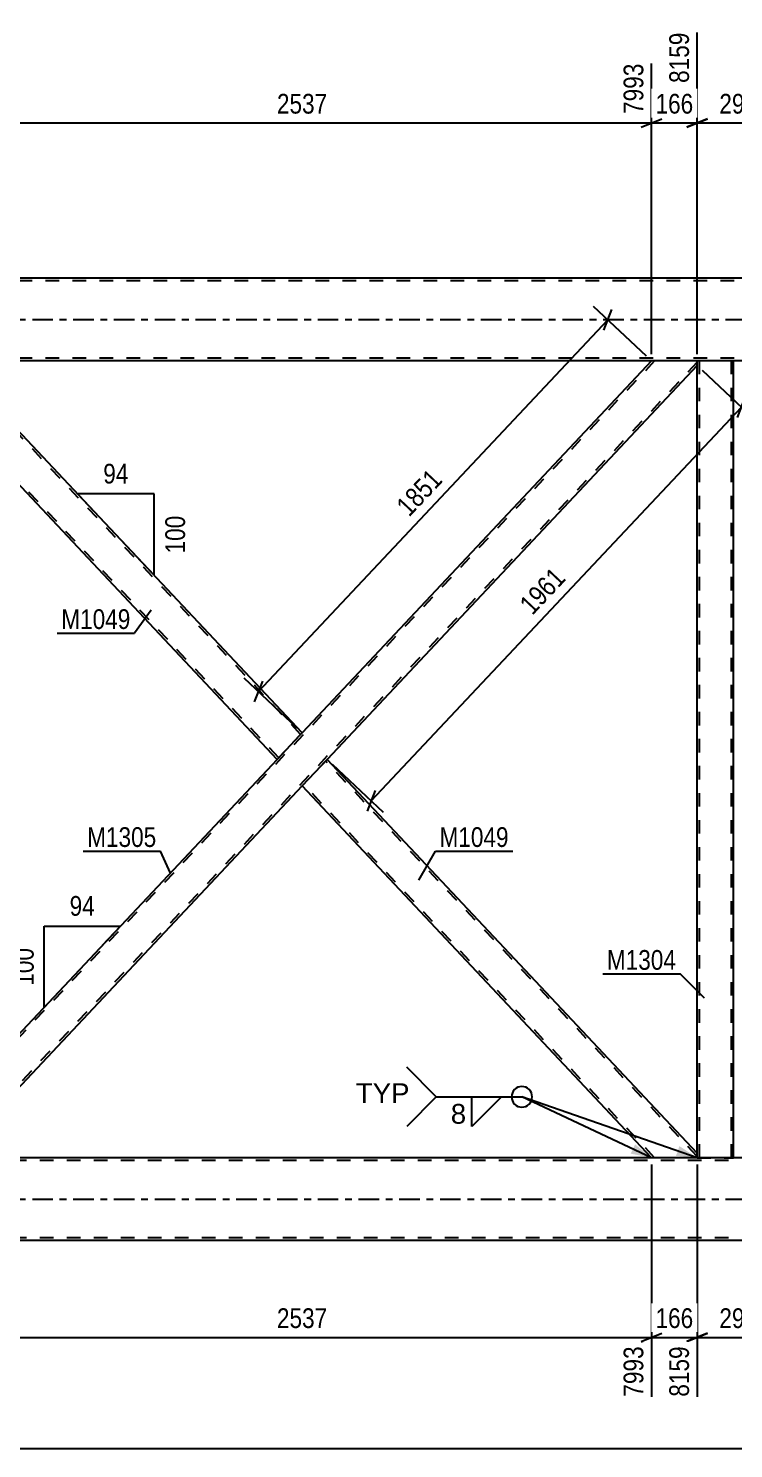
# Model space of a CAD drawing. Header units: millimetres. Extents: x -63 to 778, y -435 to 159.
# Drawn here: x 227.8 to 330.2, y -163.8 to 42.2 of the extents above; entities that cross this region are included whole.
import ezdxf

# ---------------------------------------------------------------- set-up
doc = ezdxf.new("R2010")
doc.units = ezdxf.units.MM
doc.linetypes.add('DXK_LINE_DOT2', pattern=[3.9198, 1.9599, -1.9599])
doc.linetypes.add('DXK_LINE_DOT3', pattern=[5.9187, 2.979, -0.9799, 0.9799, -0.9799])
doc.styles.add('Arial', font='ARIAL.TTF', dxfattribs={"height": 0.2})
doc.styles.add('Arial Narrow', font='ARIALN.TTF', dxfattribs={"height": 0.2})

# ---------------------------------------------------------------- blocks, each defined once
blk = doc.blocks.new('Part-570387995-1548 - 1399')
at = {"color": 7, "linetype": 'DXK_LINE_DOT2'}
for p, q in [((706.54, 5.6), (44.9, 5.6)), ((706.54, -5.6), (44.9, -5.6))]:
    blk.add_line(p, q, dxfattribs=at)
at = {"color": 2, "linetype": 'Continuous'}
for p, q in [((441.04, 6), (214.04, 6)), ((706.54, -6), (205.14, -6))]:
    blk.add_line(p, q, dxfattribs=at)
at = {"color": 7, "linetype": 'DXK_LINE_DOT3'}
blk.add_line((44.9, 0), (706.54, 0), dxfattribs=at)
blk = doc.blocks.new('Part-570387995-1533 - 1399')
at = {"color": 7, "linetype": 'DXK_LINE_DOT2'}
for p, q in [((666.54, -122), (44.9, -122)), ((666.54, -121.6), (89.94, -121.6)), ((666.54, -133.2), (44.9, -133.2))]:
    blk.add_line(p, q, dxfattribs=at)
at = {"color": 2, "linetype": 'Continuous'}
for p, q in [((441.04, -121.6), (214.04, -121.6)), ((661.74, -133.6), (44.9, -133.6))]:
    blk.add_line(p, q, dxfattribs=at)
at = {"color": 7, "linetype": 'DXK_LINE_DOT3'}
blk.add_line((44.9, -127.6), (666.54, -127.6), dxfattribs=at)
blk = doc.blocks.new('Part-570387995-1601 - 1399')
at = {"color": 2, "linetype": 'Continuous'}
for p, q in [((271.16, -63.8), (267.54, -67.65)), ((324.9, -120.94), (271.16, -63.8)), ((318.27, -121.6), (267.54, -67.65)), ((324.9, -121.6), (324.9, -120.94))]:
    blk.add_line(p, q, dxfattribs=at)
at = {"color": 7, "linetype": 'DXK_LINE_DOT2'}
for p, q in [((324.9, -121.41), (270.94, -64.03)), ((267.76, -67.42), (267.78, -67.4)), ((318.71, -121.6), (267.76, -67.42)), ((324.9, -121.6), (318.27, -121.6))]:
    blk.add_line(p, q, dxfattribs=at)
blk = doc.blocks.new('Part-570387995-1646 - 1399')
at = {"color": 7, "linetype": 'DXK_LINE_DOT2'}
for p, q in [((330.18, -6), (324.9, -6)), ((324.9, -6.66), (324.9, -6)), ((325.22, -121.6), (325.22, -6)), ((329.86, -121.6), (329.86, -6)), ((330.18, -6.66), (330.18, -6)), ((324.9, -121.6), (324.9, -120.94)), ((330.18, -121.6), (330.18, -120.94)), ((324.9, -121.6), (330.18, -121.6))]:
    blk.add_line(p, q, dxfattribs=at)
at = {"color": 2, "linetype": 'Continuous'}
for p, q in [((324.9, -120.94), (324.9, -6.66)), ((330.18, -120.94), (330.18, -6.66))]:
    blk.add_line(p, q, dxfattribs=at)
blk = doc.blocks.new('Part-570387995-1701 - 1399')
at = {"color": 2, "linetype": 'Continuous'}
for p, q in [((210.18, -6.66), (210.18, -6)), ((267.54, -59.95), (216.81, -6)), ((263.92, -63.8), (210.18, -6.66)), ((267.1, -60.41), (263.92, -63.8)), ((267.54, -59.95), (267.1, -60.41))]:
    blk.add_line(p, q, dxfattribs=at)
at = {"color": 7, "linetype": 'DXK_LINE_DOT2'}
for p, q in [((216.81, -6), (210.18, -6)), ((267.32, -60.18), (216.37, -6)), ((264.14, -63.57), (210.18, -6.19)), ((267.51, -59.98), (267.1, -60.41)), ((264.14, -63.57), (264.15, -63.55))]:
    blk.add_line(p, q, dxfattribs=at)
blk = doc.blocks.new('Part-570387995-1706 - 1399')
at = {"color": 7, "linetype": 'DXK_LINE_DOT2'}
for p, q in [((318.71, -6), (210.18, -121.41)), ((324.9, -6), (318.27, -6)), ((324.9, -6.19), (216.37, -121.6)), ((267.54, -59.95), (263.92, -63.8)), ((271.16, -63.8), (267.54, -67.65)), ((210.92, -120.15), (210.18, -120.94)), ((210.18, -121.6), (210.18, -120.94)), ((216.81, -121.6), (210.18, -121.6))]:
    blk.add_line(p, q, dxfattribs=at)
at = {"color": 2, "linetype": 'Continuous'}
for p, q in [((318.27, -6), (267.54, -59.95)), ((324.9, -6.66), (324.9, -6)), ((324.9, -6.66), (271.16, -63.8)), ((263.92, -63.8), (210.92, -120.15)), ((267.54, -67.65), (216.81, -121.6))]:
    blk.add_line(p, q, dxfattribs=at)
blk = doc.blocks.new('StraightDimension-570387995-6131 - 1399')
at = {"color": 7, "linetype": 'Continuous'}
for p, q in [((324.9, -122.6), (324.9, -156.26)), ((336.81, -122.6), (336.81, -156.26)), ((323.4, -148.25), (326.4, -147.05)), ((324.9, -147.65), (336.81, -147.65)), ((338.31, -147.05), (335.31, -148.25))]:
    blk.add_line(p, q, dxfattribs=at)
at = {"color": 0}
blk.add_wipeout([(334.2, -146.9), (334.2, -142.7), (327.51, -142.7), (327.51, -146.9)], dxfattribs=at)
at = {"color": 0, "linetype": 'Continuous'}
blk.add_wipeout([(336.21, -148.35), (332.01, -148.35), (332.01, -156.86), (336.21, -156.86)], dxfattribs=at)
at = {"color": 3, "style": 'Arial Narrow'}
blk.add_text('298', height=2.863, dxfattribs=at).set_placement((328.11, -146.3))
at = {"color": 3, "linetype": 'Continuous', "style": 'Arial Narrow'}
blk.add_text('8457', height=2.863, rotation=90.0002, dxfattribs=at).set_placement((335.61, -156.26))
blk = doc.blocks.new('StraightDimension-570387995-5708 - 1399')
at = {"color": 7, "linetype": 'Continuous'}
for p, q in [((216.81, -5), (216.81, 41.64)), ((318.27, -5), (318.27, 37.14)), ((218.31, 29.13), (215.31, 27.93)), ((316.77, 27.93), (319.77, 29.13)), ((216.81, 28.53), (318.27, 28.53))]:
    blk.add_line(p, q, dxfattribs=at)
at = {"color": 0, "linetype": 'Continuous'}
blk.add_wipeout([(317.67, 37.74), (313.47, 37.74), (313.47, 29.23), (317.67, 29.23)], dxfattribs=at)
at = {"color": 0}
blk.add_wipeout([(271.8, 29.28), (271.8, 33.48), (263.28, 33.48), (263.28, 29.28)], dxfattribs=at)
at = {"color": 3, "linetype": 'Continuous', "style": 'Arial Narrow'}
blk.add_text('7993', height=2.863, rotation=90.0002, dxfattribs=at).set_placement((317.07, 29.83))
at = {"color": 3, "style": 'Arial Narrow'}
blk.add_text('2537', height=2.863, dxfattribs=at).set_placement((263.88, 29.88))
blk = doc.blocks.new('StraightDimension-570387995-2019 - 1399')
at = {"color": 7, "linetype": 'Continuous'}
blk.add_line((-1, -163.79), (707.54, -163.79), dxfattribs=at)
blk = doc.blocks.new('StraightDimension-570387995-6133 - 1399')
at = {"color": 7, "linetype": 'Continuous'}
for p, q in [((216.81, -122.6), (216.81, -156.26)), ((318.27, -122.6), (318.27, -156.26)), ((218.31, -147.05), (215.31, -148.25)), ((216.81, -147.65), (318.27, -147.65)), ((316.77, -148.25), (319.77, -147.05))]:
    blk.add_line(p, q, dxfattribs=at)
at = {"color": 0}
blk.add_wipeout([(271.8, -146.9), (271.8, -142.7), (263.28, -142.7), (263.28, -146.9)], dxfattribs=at)
at = {"color": 0, "linetype": 'Continuous'}
blk.add_wipeout([(317.67, -148.35), (313.47, -148.35), (313.47, -156.86), (317.67, -156.86)], dxfattribs=at)
at = {"color": 3, "style": 'Arial Narrow'}
blk.add_text('2537', height=2.863, dxfattribs=at).set_placement((263.88, -146.3))
at = {"color": 3, "linetype": 'Continuous', "style": 'Arial Narrow'}
blk.add_text('7993', height=2.863, rotation=90.0002, dxfattribs=at).set_placement((317.07, -156.26))
blk = doc.blocks.new('AngleDimension-570387995-13166 - 1399')
at = {"color": 7, "linetype": 'Continuous'}
for p, q in [((230.07, -87.99), (241.16, -87.99)), ((230.07, -99.79), (241.16, -87.99)), ((230.07, -99.79), (230.07, -87.99)), ((238.58, -90.74), (241.16, -87.99))]:
    blk.add_line(p, q, dxfattribs=at)
at = {"color": 0}
for points in [[(238.04, -87.09), (238.04, -82.89), (233.19, -82.89), (233.19, -87.09)], [(229.17, -90.55), (224.97, -90.55), (224.97, -97.24), (229.17, -97.24)]]:
    blk.add_wipeout(points, dxfattribs=at)
at = {"color": 3, "style": 'Arial Narrow'}
blk.add_text('94', height=2.863, dxfattribs=at).set_placement((233.79, -86.49))
blk.add_text('100', height=2.863, rotation=90.0002, dxfattribs=at).set_placement((228.57, -96.64))
blk = doc.blocks.new('StraightDimension-570387995-6132 - 1399')
at = {"color": 7, "linetype": 'Continuous'}
for p, q in [((318.27, -122.6), (318.27, -156.26)), ((324.9, -122.6), (324.9, -156.26)), ((316.77, -148.25), (319.77, -147.05)), ((318.27, -147.65), (324.9, -147.65)), ((326.4, -147.05), (323.4, -148.25))]:
    blk.add_line(p, q, dxfattribs=at)
at = {"color": 0}
blk.add_wipeout([(324.93, -146.9), (324.93, -142.7), (318.24, -142.7), (318.24, -146.9)], dxfattribs=at)
at = {"color": 0, "linetype": 'Continuous'}
blk.add_wipeout([(324.3, -148.35), (320.1, -148.35), (320.1, -156.86), (324.3, -156.86)], dxfattribs=at)
at = {"color": 3, "style": 'Arial Narrow'}
blk.add_text('166', height=2.863, dxfattribs=at).set_placement((318.84, -146.3))
at = {"color": 3, "linetype": 'Continuous', "style": 'Arial Narrow'}
blk.add_text('8159', height=2.863, rotation=90.0002, dxfattribs=at).set_placement((323.7, -156.26))
blk = doc.blocks.new('AngleDimension-570387995-2495 - 1399')
at = {"color": 7, "linetype": 'Continuous'}
for p, q in [((235.95, -26.35), (234.94, -25.29)), ((246.04, -25.29), (234.94, -25.29)), ((246.04, -37.09), (234.94, -25.29)), ((246.04, -37.09), (246.04, -25.29))]:
    blk.add_line(p, q, dxfattribs=at)
at = {"color": 0}
for points in [[(242.92, -24.39), (242.92, -20.19), (238.07, -20.19), (238.07, -24.39)], [(251.14, -27.84), (246.94, -27.84), (246.94, -34.53), (251.14, -34.53)]]:
    blk.add_wipeout(points, dxfattribs=at)
at = {"color": 3, "style": 'Arial Narrow'}
blk.add_text('94', height=2.863, dxfattribs=at).set_placement((238.67, -23.79))
blk.add_text('100', height=2.863, rotation=90.0002, dxfattribs=at).set_placement((250.54, -33.93))
blk = doc.blocks.new('StraightDimension-570387995-2923 - 1399')
at = {"color": 7, "linetype": 'Continuous'}
for p, q in [((325.63, -7.35), (333.06, -14.33)), ((330.72, -14.19), (331.9, -11.18)), ((277.57, -69.83), (331.31, -12.69)), ((271.89, -64.49), (279.32, -71.47)), ((278.16, -68.32), (276.98, -71.33))]:
    blk.add_line(p, q, dxfattribs=at)
at = {"color": 0}
blk.add_wipeout([(306.81, -37.64), (303.75, -34.77), (297.92, -40.97), (300.98, -43.84)], dxfattribs=at)
at = {"color": 3, "style": 'Arial Narrow'}
blk.add_text('1961', height=2.863, rotation=46.7591, dxfattribs=at).set_placement((300.95, -43))
blk = doc.blocks.new('StraightDimension-570387995-2974 - 1399')
at = {"color": 7, "linetype": 'Continuous'}
for p, q in [((317.54, -5.31), (309.85, 1.92)), ((311.33, -1.53), (312.52, 1.47)), ((261.19, -53.98), (311.92, -0.03)), ((266.81, -59.26), (259.12, -52.02)), ((261.78, -52.47), (260.6, -55.48))]:
    blk.add_line(p, q, dxfattribs=at)
at = {"color": 0}
blk.add_wipeout([(288.93, -23.39), (285.87, -20.51), (280.04, -26.71), (283.1, -29.59)], dxfattribs=at)
at = {"color": 3, "style": 'Arial Narrow'}
blk.add_text('1851', height=2.863, rotation=46.7591, dxfattribs=at).set_placement((283.07, -28.74))
blk = doc.blocks.new('StraightDimension-570387995-5706 - 1399')
at = {"color": 7, "linetype": 'Continuous'}
for p, q in [((324.9, -5), (324.9, 41.64)), ((336.81, -5), (336.81, 41.64)), ((323.4, 27.93), (326.4, 29.13)), ((338.31, 29.13), (335.31, 27.93)), ((324.9, 28.53), (336.81, 28.53))]:
    blk.add_line(p, q, dxfattribs=at)
at = {"color": 0}
blk.add_wipeout([(334.2, 29.28), (334.2, 33.48), (327.51, 33.48), (327.51, 29.28)], dxfattribs=at)
at = {"color": 0, "linetype": 'Continuous'}
blk.add_wipeout([(336.21, 42.24), (332.01, 42.24), (332.01, 33.73), (336.21, 33.73)], dxfattribs=at)
at = {"color": 3, "linetype": 'Continuous', "style": 'Arial Narrow'}
blk.add_text('8457', height=2.863, rotation=90.0002, dxfattribs=at).set_placement((335.61, 34.33))
at = {"color": 3, "style": 'Arial Narrow'}
blk.add_text('298', height=2.863, dxfattribs=at).set_placement((328.11, 29.88))
blk = doc.blocks.new('StraightDimension-570387995-5707 - 1399')
at = {"color": 7, "linetype": 'Continuous'}
for p, q in [((324.9, -5), (324.9, 41.64)), ((318.27, -5), (318.27, 37.14)), ((316.77, 27.93), (319.77, 29.13)), ((326.4, 29.13), (323.4, 27.93)), ((318.27, 28.53), (324.9, 28.53))]:
    blk.add_line(p, q, dxfattribs=at)
at = {"color": 0}
blk.add_wipeout([(324.93, 29.28), (324.93, 33.48), (318.24, 33.48), (318.24, 29.28)], dxfattribs=at)
at = {"color": 0, "linetype": 'Continuous'}
blk.add_wipeout([(324.3, 42.24), (320.1, 42.24), (320.1, 33.73), (324.3, 33.73)], dxfattribs=at)
at = {"color": 3, "linetype": 'Continuous', "style": 'Arial Narrow'}
blk.add_text('8159', height=2.863, rotation=90.0002, dxfattribs=at).set_placement((323.7, 34.33))
at = {"color": 3, "style": 'Arial Narrow'}
blk.add_text('166', height=2.863, dxfattribs=at).set_placement((318.84, 29.88))
blk = doc.blocks.new('Mark-570387995-1597 - 1399')
at = {"color": 0}
blk.add_wipeout([(297.53, -76.51), (297.53, -73.51), (287.48, -73.51), (287.48, -76.51)], dxfattribs=at)
blk.add_wipeout([(297.53, -76.51), (297.53, -73.51), (287.48, -73.51), (287.48, -76.51)], dxfattribs=at)
at = {"color": 30, "linetype": 'Continuous'}
for p, q in [((284.46, -81.35), (286.88, -77.11)), ((286.88, -77.11), (298.13, -77.11))]:
    blk.add_line(p, q, dxfattribs=at)
at = {"color": 3, "style": 'Arial Narrow'}
blk.add_text('M1049', height=2.863, dxfattribs=at).set_placement((287.48, -76.51))
blk = doc.blocks.new('Mark-570387995-1642 - 1399')
at = {"color": 0}
blk.add_wipeout([(321.83, -94.33), (321.83, -91.33), (311.78, -91.33), (311.78, -94.33)], dxfattribs=at)
blk.add_wipeout([(321.83, -94.33), (321.83, -91.33), (311.78, -91.33), (311.78, -94.33)], dxfattribs=at)
at = {"color": 30, "linetype": 'Continuous'}
for p in [(311.18, -94.93), (325.97, -98.47)]:
    blk.add_line(p, (322.43, -94.93), dxfattribs=at)
at = {"color": 3, "style": 'Arial Narrow'}
blk.add_text('M1304', height=2.863, dxfattribs=at).set_placement((311.78, -94.33))
blk = doc.blocks.new('Mark-570387995-1697 - 1399')
at = {"color": 0}
blk.add_wipeout([(242.62, -44.89), (242.62, -41.89), (232.57, -41.89), (232.57, -44.89)], dxfattribs=at)
blk.add_wipeout([(242.62, -44.89), (242.62, -41.89), (232.57, -41.89), (232.57, -44.89)], dxfattribs=at)
at = {"color": 30, "linetype": 'Continuous'}
for p in [(245.6, -42.16), (231.97, -45.49)]:
    blk.add_line(p, (243.22, -45.49), dxfattribs=at)
at = {"color": 3, "style": 'Arial Narrow'}
blk.add_text('M1049', height=2.863, dxfattribs=at).set_placement((232.57, -44.89))
blk = doc.blocks.new('Mark-570387995-1702 - 1399')
at = {"color": 0}
blk.add_wipeout([(246.38, -76.51), (246.38, -73.51), (236.33, -73.51), (236.33, -76.51)], dxfattribs=at)
blk.add_wipeout([(246.38, -76.51), (246.38, -73.51), (236.33, -73.51), (236.33, -76.51)], dxfattribs=at)
at = {"color": 30, "linetype": 'Continuous'}
for p in [(235.73, -77.11), (248.41, -80.29)]:
    blk.add_line(p, (246.98, -77.11), dxfattribs=at)
at = {"color": 3, "style": 'Arial Narrow'}
blk.add_text('M1305', height=2.863, dxfattribs=at).set_placement((236.33, -76.51))
blk = doc.blocks.new('WeldMark-570387995-3170 - 1399')
at = {"linetype": 'Continuous'}
for points in [[(315.88, -119.65), (318.27, -121.6), (315.24, -121)], [(322.31, -119.91), (324.9, -121.6), (321.82, -121.32)]]:
    blk.add_hatch(color=30, dxfattribs=at).paths.add_polyline_path(points)
at = {"color": 3, "linetype": 'Continuous'}
for q in [(282.73, -108.48), (282.73, -117.05)]:
    blk.add_line((287.02, -112.76), q, dxfattribs=at)
at = {"color": 30, "linetype": 'Continuous'}
for p in [(324.9, -121.6), (318.27, -121.6)]:
    blk.add_line(p, (299.44, -112.76), dxfattribs=at)
at = {"color": 3, "linetype": 'Continuous'}
for start, end in [(90, 270), (270, 90)]:
    blk.add_arc((299.44, -112.76), 1.5, start, end, dxfattribs=at)
at = {"color": 0}
blk.add_wipeout([(291.54, -116.86), (291.54, -113.46), (288.92, -113.46), (288.92, -116.86)], dxfattribs=at)
at = {"color": 30, "linetype": 'Continuous'}
blk.add_line((287.02, -112.76), (299.44, -112.76), dxfattribs=at)
at = {"color": 3, "linetype": 'Continuous'}
for p, q in [((292.2, -112.76), (296.49, -112.76)), ((296.49, -112.76), (292.2, -117.05)), ((292.2, -117.05), (292.2, -112.76))]:
    blk.add_line(p, q, dxfattribs=at)
at = {"color": 3, "style": 'Arial'}
blk.add_text('8', height=2.87, dxfattribs=at).set_placement((289.12, -116.66))
at = {"color": 0, "linetype": 'Continuous'}
blk.add_wipeout([(283.12, -113.66), (283.12, -110.66), (275.34, -110.66), (275.34, -113.66)], dxfattribs=at)
blk.add_wipeout([(283.12, -113.66), (283.12, -110.66), (275.34, -110.66), (275.34, -113.66)], dxfattribs=at)
at = {"color": 3, "linetype": 'Continuous', "style": 'Arial'}
blk.add_text('TYP', height=2.865, dxfattribs=at).set_placement((275.34, -113.66))

msp = doc.modelspace()

# ---------------------------------------------------------------- block references
for name in ['Part-570387995-1548 - 1399', 'Part-570387995-1701 - 1399', 'Part-570387995-1706 - 1399', 'Part-570387995-1646 - 1399', 'Part-570387995-1601 - 1399', 'Part-570387995-1533 - 1399']:
    msp.add_blockref(name, (0, 0))

# ---------------------------------------------------------------- next in the draw order: block references
for name in ['StraightDimension-570387995-5708 - 1399', 'StraightDimension-570387995-5706 - 1399', 'StraightDimension-570387995-6131 - 1399']:
    msp.add_blockref(name, (0, 0))

# ---------------------------------------------------------------- next in the draw order: block references
msp.add_blockref('StraightDimension-570387995-2019 - 1399', (0, 0))

# ---------------------------------------------------------------- next in the draw order: block references
for name in ['StraightDimension-570387995-2923 - 1399', 'AngleDimension-570387995-2495 - 1399', 'Mark-570387995-1697 - 1399', 'Mark-570387995-1702 - 1399', 'Mark-570387995-1597 - 1399', 'AngleDimension-570387995-13166 - 1399', 'Mark-570387995-1642 - 1399', 'StraightDimension-570387995-6133 - 1399']:
    msp.add_blockref(name, (0, 0))

# ---------------------------------------------------------------- next in the draw order: block references
for name in ['StraightDimension-570387995-2974 - 1399', 'StraightDimension-570387995-6132 - 1399']:
    msp.add_blockref(name, (0, 0))

# ---------------------------------------------------------------- next in the draw order: block references
for name in ['StraightDimension-570387995-5707 - 1399', 'WeldMark-570387995-3170 - 1399']:
    msp.add_blockref(name, (0, 0))

doc.saveas('drawing.dxf')
